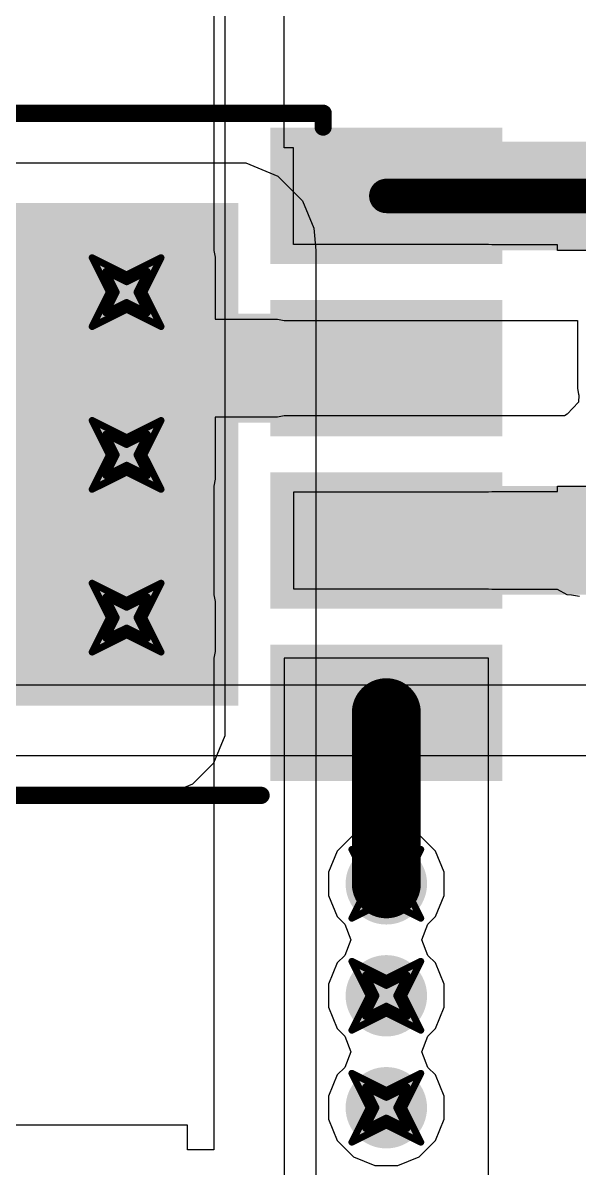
# Model space of a CAD drawing. Header units: inches. Extents: x -2 to 5376, y -4 to 5426.
# Drawn here: x 114.68 to 118.78, y 0.82 to 9.26 of the extents above; entities that cross this region are included whole.
import ezdxf

# ---------------------------------------------------------------- set-up
doc = ezdxf.new("R2010")
doc.units = ezdxf.units.IN
for name, color, linetype in [('Bottom Layer', 5, 'Continuous'), ('Drill Drawing', 1, 'Continuous'), ('Layer 1', 16, 'Continuous'), ('Layer 2', 76, 'Continuous'), ('Top Layer', 1, 'Continuous'), ('Top Overlay', 2, 'Continuous'), ('Top Paste', 8, 'Continuous'), ('Top Solder', 216, 'Continuous'), ('Via Holes', 16, 'Continuous')]:
    doc.layers.add(name, color=color, linetype=linetype)

# ---------------------------------------------------------------- blocks, each defined once
blk = doc.blocks.new('8_SO_EP__138')
at = {"layer": 'Top Layer'}
for points in [[(-1.745, 2.306), (-1.745, 1.504), (-3.25, 1.504), (-3.25, 2.306)], [(3.25, 2.306), (3.25, 1.504), (1.745, 1.504), (1.745, 2.306)], [(1.3065, 1.751), (1.3065, -1.751), (-1.3065, -1.751), (-1.3065, 1.751)], [(-1.745, 1.036), (-1.745, 0.234), (-3.25, 0.234), (-3.25, 1.036)], [(3.25, 1.036), (3.25, 0.234), (1.745, 0.234), (1.745, 1.036)], [(-1.745, -0.234), (-1.745, -1.036), (-3.25, -1.036), (-3.25, -0.234)], [(3.25, -0.234), (3.25, -1.036), (1.745, -1.036), (1.745, -0.234)], [(-1.745, -1.504), (-1.745, -2.306), (-3.25, -2.306), (-3.25, -1.504)], [(3.25, -1.504), (3.25, -2.306), (1.745, -2.306), (1.745, -1.504)]]:
    blk.add_hatch(color=1, dxfattribs=at).paths.add_polyline_path(points)
at = {"layer": 'Top Paste'}
for points in [[(-1.745, 2.306), (-1.745, 1.504), (-3.25, 1.504), (-3.25, 2.306)], [(3.25, 2.306), (3.25, 1.504), (1.745, 1.504), (1.745, 2.306)], [(1.3065, 1.751), (1.3065, -1.751), (-1.3065, -1.751), (-1.3065, 1.751)], [(-1.745, 1.036), (-1.745, 0.234), (-3.25, 0.234), (-3.25, 1.036)], [(3.25, 1.036), (3.25, 0.234), (1.745, 0.234), (1.745, 1.036)], [(-1.745, -0.234), (-1.745, -1.036), (-3.25, -1.036), (-3.25, -0.234)], [(3.25, -0.234), (3.25, -1.036), (1.745, -1.036), (1.745, -0.234)], [(-1.745, -1.504), (-1.745, -2.306), (-3.25, -2.306), (-3.25, -1.504)], [(3.25, -1.504), (3.25, -2.306), (1.745, -2.306), (1.745, -1.504)]]:
    blk.add_hatch(color=8, dxfattribs=at).paths.add_polyline_path(points)
at = {"layer": 'Top Solder'}
for points in [[(-1.6434, 2.4076), (-1.6434, 1.4024), (-3.3516, 1.4024), (-3.3516, 2.4076)], [(3.3516, 2.4076), (3.3516, 1.4024), (1.6434, 1.4024), (1.6434, 2.4076)], [(1.4081, 1.8526), (1.4081, -1.8526), (-1.4081, -1.8526), (-1.4081, 1.8526)], [(-1.6434, 1.1376), (-1.6434, 0.1324), (-3.3516, 0.1324), (-3.3516, 1.1376)], [(3.3516, 1.1376), (3.3516, 0.1324), (1.6434, 0.1324), (1.6434, 1.1376)], [(-1.6434, -0.1324), (-1.6434, -1.1376), (-3.3516, -1.1376), (-3.3516, -0.1324)], [(3.3516, -0.1324), (3.3516, -1.1376), (1.6434, -1.1376), (1.6434, -0.1324)], [(-1.6434, -1.4024), (-1.6434, -2.4076), (-3.3516, -2.4076), (-3.3516, -1.4024)], [(3.3516, -1.4024), (3.3516, -2.4076), (1.6434, -2.4076), (1.6434, -1.4024)]]:
    blk.add_hatch(color=216, dxfattribs=at).paths.add_polyline_path(points)
at = {"layer": 'Top Overlay', "const_width": 0.127}
for points in [[(-1.905, 2.413), (-1.905, 2.5146)], [(-1.905, 2.5146), (2.032, 2.5146)], [(2.032, 2.413), (2.032, 2.5146)], [(-3.5306, 2.0574), (-3.4036, 1.9304)], [(-3.5306, 1.8034), (-3.5306, 2.0574)], [(-3.5306, 1.8034), (-3.4036, 1.9304)], [(-1.6002, -2.5146), (1.5748, -2.5146)]]:
    blk.add_lwpolyline(points, dxfattribs=at)
at = {"layer": 'Top Overlay', "const_width": 0.0635}
for points in [[(-1.9367, 2.5146, 1), (-1.8733, 2.5146, 1)], [(-1.9367, 2.5146, 1), (-1.8733, 2.5146, 1)], [(2.0002, 2.5146, 1), (2.0638, 2.5146, 1)], [(2.0002, 2.5146, 1), (2.0638, 2.5146, 1)], [(-1.9367, 2.413, 1), (-1.8733, 2.413, 1)], [(2.0002, 2.413, 1), (2.0638, 2.413, 1)], [(-3.5623, 2.0574, 1), (-3.4989, 2.0574, 1)], [(-3.5623, 2.0574, 1), (-3.4989, 2.0574, 1)], [(-3.4354, 1.9304, 1), (-3.3718, 1.9304, 1)], [(-3.4354, 1.9304, 1), (-3.3718, 1.9304, 1)], [(-3.5623, 1.8034, 1), (-3.4989, 1.8034, 1)], [(-3.5623, 1.8034, 1), (-3.4989, 1.8034, 1)], [(-1.632, -2.5146, 1), (-1.5684, -2.5146, 1)], [(1.5431, -2.5146, 1), (1.6065, -2.5146, 1)]]:
    blk.add_lwpolyline(points, format="xyb", close=True, dxfattribs=at)

msp = doc.modelspace()

# ---------------------------------------------------------------- hatches: boundary and pattern name
at = {"layer": 'Bottom Layer'}
h = msp.add_hatch(color=5, dxfattribs=at)
edge = h.paths.add_edge_path()
edge.add_arc((115.443, 7.2768), 0.3, 0, 360)
h = msp.add_hatch(color=5, dxfattribs=at)
edge = h.paths.add_edge_path()
edge.add_arc((115.443, 6.0768), 0.3, 0, 360)
h = msp.add_hatch(color=5, dxfattribs=at)
edge = h.paths.add_edge_path()
edge.add_arc((115.443, 4.8768), 0.3, 0, 360)
h = msp.add_hatch(color=5, dxfattribs=at)
edge = h.paths.add_edge_path()
edge.add_arc((117.3565, 2.914), 0.3, 0, 360)
h = msp.add_hatch(color=5, dxfattribs=at)
edge = h.paths.add_edge_path()
edge.add_arc((117.3565, 2.0886), 0.3, 0, 360)
h = msp.add_hatch(color=5, dxfattribs=at)
edge = h.paths.add_edge_path()
edge.add_arc((117.3565, 1.2632), 0.3, 0, 360)
at = {"layer": 'Layer 1'}
h = msp.add_hatch(color=16, dxfattribs=at)
edge = h.paths.add_edge_path()
edge.add_arc((115.443, 7.2768), 0.3, 0, 360)
h = msp.add_hatch(color=16, dxfattribs=at)
edge = h.paths.add_edge_path()
edge.add_arc((115.443, 6.0768), 0.3, 0, 360)
h = msp.add_hatch(color=16, dxfattribs=at)
edge = h.paths.add_edge_path()
edge.add_arc((115.443, 4.8768), 0.3, 0, 360)
h = msp.add_hatch(color=16, dxfattribs=at)
edge = h.paths.add_edge_path()
edge.add_arc((117.3565, 2.914), 0.3, 0, 360)
h = msp.add_hatch(color=16, dxfattribs=at)
edge = h.paths.add_edge_path()
edge.add_arc((117.3565, 2.0886), 0.3, 0, 360)
h = msp.add_hatch(color=16, dxfattribs=at)
edge = h.paths.add_edge_path()
edge.add_arc((117.3565, 1.2632), 0.3, 0, 360)
at = {"layer": 'Layer 2'}
h = msp.add_hatch(color=76, dxfattribs=at)
edge = h.paths.add_edge_path()
edge.add_arc((115.443, 7.2768), 0.3, 0, 360)
h = msp.add_hatch(color=76, dxfattribs=at)
edge = h.paths.add_edge_path()
edge.add_arc((115.443, 6.0768), 0.3, 0, 360)
h = msp.add_hatch(color=76, dxfattribs=at)
edge = h.paths.add_edge_path()
edge.add_arc((115.443, 4.8768), 0.3, 0, 360)
h = msp.add_hatch(color=76, dxfattribs=at)
edge = h.paths.add_edge_path()
edge.add_arc((117.3565, 2.914), 0.3, 0, 360)
h = msp.add_hatch(color=76, dxfattribs=at)
edge = h.paths.add_edge_path()
edge.add_arc((117.3565, 2.0886), 0.3, 0, 360)
h = msp.add_hatch(color=76, dxfattribs=at)
edge = h.paths.add_edge_path()
edge.add_arc((117.3565, 1.2632), 0.3, 0, 360)
at = {"layer": 'Top Layer'}
for points in [[(116.604, 7.585), (119.0339, 7.585), (119.0339, 8.387), (116.604, 8.387)], [(114.859, 6.315), (118.109, 6.315), (118.109, 7.117), (114.859, 7.117)], [(116.604, 5.045), (120.4818, 5.045), (120.4818, 5.847), (116.604, 5.847)]]:
    msp.add_hatch(color=1, dxfattribs=at).paths.add_polyline_path(points)
h = msp.add_hatch(color=1, dxfattribs=at)
edge = h.paths.add_edge_path()
edge.add_arc((115.443, 7.2768), 0.3, 0, 360)
h = msp.add_hatch(color=1, dxfattribs=at)
edge = h.paths.add_edge_path()
edge.add_arc((115.443, 6.0768), 0.3, 0, 360)
h = msp.add_hatch(color=1, dxfattribs=at)
edge = h.paths.add_edge_path()
edge.add_arc((115.443, 4.8768), 0.3, 0, 360)
h = msp.add_hatch(color=1, dxfattribs=at)
edge = h.paths.add_edge_path()
edge.add_arc((117.3565, 2.914), 0.3, 0, 360)
h = msp.add_hatch(color=1, dxfattribs=at)
edge = h.paths.add_edge_path()
edge.add_arc((117.3565, 2.0886), 0.3, 0, 360)
h = msp.add_hatch(color=1, dxfattribs=at)
edge = h.paths.add_edge_path()
edge.add_arc((117.3565, 1.2632), 0.3, 0, 360)
at = {"layer": 'Via Holes'}
h = msp.add_hatch(color=7, dxfattribs=at)
edge = h.paths.add_edge_path()
edge.add_arc((115.443, 7.2768), 0.15, 0, 360)
h = msp.add_hatch(color=7, dxfattribs=at)
edge = h.paths.add_edge_path()
edge.add_arc((115.443, 6.0768), 0.15, 0, 360)
h = msp.add_hatch(color=7, dxfattribs=at)
edge = h.paths.add_edge_path()
edge.add_arc((115.443, 4.8768), 0.15, 0, 360)
h = msp.add_hatch(color=7, dxfattribs=at)
edge = h.paths.add_edge_path()
edge.add_arc((117.3565, 2.914), 0.15, 0, 360)
h = msp.add_hatch(color=7, dxfattribs=at)
edge = h.paths.add_edge_path()
edge.add_arc((117.3565, 2.0886), 0.15, 0, 360)
h = msp.add_hatch(color=7, dxfattribs=at)
edge = h.paths.add_edge_path()
edge.add_arc((117.3565, 1.2632), 0.15, 0, 360)

# ---------------------------------------------------------------- linework, layer by layer
at = {"layer": 'Bottom Layer'}
for p, q in [((114.1685, 8.2296), (116.1931, 8.2296)), ((116.1931, 8.2296), (116.3213, 8.2296)), ((116.3213, 8.2296), (116.5582, 8.1315)), ((116.5582, 8.1315), (116.7395, 7.9501)), ((116.7395, 7.9501), (116.823, 7.7486)), ((116.823, 7.7486), (116.8377, 7.585)), ((116.8377, 7.585), (116.8377, 7.585)), ((116.8377, 7.585), (116.8377, 7.585)), ((116.8377, 7.585), (116.8377, 7.585)), ((116.8377, 7.585), (116.8377, 0.5533)), ((117.2716, 3.341), (117.1146, 3.276)), ((117.4414, 3.341), (117.2716, 3.341)), ((117.5984, 3.276), (117.4414, 3.341)), ((117.1146, 3.276), (116.9945, 3.1559)), ((117.7185, 3.1559), (117.5984, 3.276)), ((116.9945, 3.1559), (116.9295, 2.9989)), ((117.7835, 2.9989), (117.7185, 3.1559)), ((116.9295, 2.9989), (116.9295, 2.8291)), ((117.7835, 2.8291), (117.7835, 2.9989)), ((116.9295, 2.8291), (116.9945, 2.6721)), ((117.7185, 2.6721), (117.7835, 2.8291)), ((116.9945, 2.6721), (117.0503, 2.6164)), ((117.6627, 2.6164), (117.7185, 2.6721)), ((117.0503, 2.6164), (117.0949, 2.5013)), ((117.6181, 2.5013), (117.6627, 2.6164)), ((117.0949, 2.5013), (117.0503, 2.3862)), ((117.6627, 2.3862), (117.6181, 2.5013)), ((117.0503, 2.3862), (116.9945, 2.3305)), ((117.7185, 2.3305), (117.6627, 2.3862)), ((116.9945, 2.3305), (116.9295, 2.1735)), ((117.7835, 2.1735), (117.7185, 2.3305)), ((116.9295, 2.1735), (116.9295, 2.0037)), ((117.7835, 2.0037), (117.7835, 2.1735)), ((116.9295, 2.0037), (116.9945, 1.8467)), ((117.7185, 1.8467), (117.7835, 2.0037)), ((116.9945, 1.8467), (117.0503, 1.791)), ((117.0503, 1.791), (117.0949, 1.6759)), ((117.6181, 1.6759), (117.6627, 1.791)), ((117.6627, 1.791), (117.7185, 1.8467)), ((117.0949, 1.6759), (117.0503, 1.5608)), ((117.6627, 1.5608), (117.6181, 1.6759)), ((117.0503, 1.5608), (116.9945, 1.5051)), ((117.7185, 1.5051), (117.6627, 1.5608)), ((116.9945, 1.5051), (116.9295, 1.3481)), ((117.7835, 1.3481), (117.7185, 1.5051)), ((116.9295, 1.3481), (116.9295, 1.1783)), ((117.7835, 1.1783), (117.7835, 1.3481)), ((116.9295, 1.1783), (116.9945, 1.0213)), ((117.7185, 1.0213), (117.7835, 1.1783)), ((116.9945, 1.0213), (117.1146, 0.9012)), ((117.5984, 0.9012), (117.7185, 1.0213)), ((117.1146, 0.9012), (117.2716, 0.8362)), ((117.4414, 0.8362), (117.5984, 0.9012)), ((117.2716, 0.8362), (117.4414, 0.8362))]:
    msp.add_line(p, q, dxfattribs=at)
at = {"layer": 'Drill Drawing', "const_width": 0.0508}
for points in [[(115.189, 7.5308), (115.443, 7.4038)], [(115.189, 7.5308), (115.316, 7.2768)], [(115.443, 7.4038), (115.697, 7.5308)], [(115.57, 7.2768), (115.697, 7.5308)], [(115.2906, 7.4292), (115.443, 7.353)], [(115.2906, 7.4292), (115.3668, 7.2768)], [(115.443, 7.353), (115.5954, 7.4292)], [(115.5192, 7.2768), (115.5954, 7.4292)], [(115.189, 7.0228), (115.316, 7.2768)], [(115.2906, 7.1244), (115.3668, 7.2768)], [(115.5192, 7.2768), (115.5954, 7.1244)], [(115.57, 7.2768), (115.697, 7.0228)], [(115.2906, 7.1244), (115.443, 7.2006)], [(115.443, 7.2006), (115.5954, 7.1244)], [(115.189, 7.0228), (115.443, 7.1498)], [(115.443, 7.1498), (115.697, 7.0228)], [(115.189, 6.3308), (115.443, 6.2038)], [(115.189, 6.3308), (115.316, 6.0768)], [(115.443, 6.2038), (115.697, 6.3308)], [(115.57, 6.0768), (115.697, 6.3308)], [(115.2906, 6.2292), (115.443, 6.153)], [(115.2906, 6.2292), (115.3668, 6.0768)], [(115.443, 6.153), (115.5954, 6.2292)], [(115.5192, 6.0768), (115.5954, 6.2292)], [(115.189, 5.8228), (115.316, 6.0768)], [(115.2906, 5.9244), (115.3668, 6.0768)], [(115.5192, 6.0768), (115.5954, 5.9244)], [(115.57, 6.0768), (115.697, 5.8228)], [(115.2906, 5.9244), (115.443, 6.0006)], [(115.443, 6.0006), (115.5954, 5.9244)], [(115.189, 5.8228), (115.443, 5.9498)], [(115.443, 5.9498), (115.697, 5.8228)], [(115.189, 5.1308), (115.443, 5.0038)], [(115.189, 5.1308), (115.316, 4.8768)], [(115.443, 5.0038), (115.697, 5.1308)], [(115.57, 4.8768), (115.697, 5.1308)], [(115.2906, 5.0292), (115.443, 4.953)], [(115.2906, 5.0292), (115.3668, 4.8768)], [(115.443, 4.953), (115.5954, 5.0292)], [(115.5192, 4.8768), (115.5954, 5.0292)], [(115.189, 4.6228), (115.316, 4.8768)], [(115.2906, 4.7244), (115.3668, 4.8768)], [(115.5192, 4.8768), (115.5954, 4.7244)], [(115.57, 4.8768), (115.697, 4.6228)], [(115.2906, 4.7244), (115.443, 4.8006)], [(115.443, 4.8006), (115.5954, 4.7244)], [(115.189, 4.6228), (115.443, 4.7498)], [(115.443, 4.7498), (115.697, 4.6228)], [(117.1025, 3.168), (117.3565, 3.041)], [(117.1025, 3.168), (117.2295, 2.914)], [(117.3565, 3.041), (117.6105, 3.168)], [(117.4835, 2.914), (117.6105, 3.168)], [(117.2041, 3.0664), (117.3565, 2.9902)], [(117.2041, 3.0664), (117.2803, 2.914)], [(117.3565, 2.9902), (117.5089, 3.0664)], [(117.4327, 2.914), (117.5089, 3.0664)], [(117.1025, 2.66), (117.2295, 2.914)], [(117.2041, 2.7616), (117.2803, 2.914)], [(117.4327, 2.914), (117.5089, 2.7616)], [(117.4835, 2.914), (117.6105, 2.66)], [(117.1025, 2.66), (117.3565, 2.787)], [(117.2041, 2.7616), (117.3565, 2.8378)], [(117.3565, 2.8378), (117.5089, 2.7616)], [(117.3565, 2.787), (117.6105, 2.66)], [(117.1025, 2.3426), (117.3565, 2.2156)], [(117.1025, 2.3426), (117.2295, 2.0886)], [(117.3565, 2.2156), (117.6105, 2.3426)], [(117.4835, 2.0886), (117.6105, 2.3426)], [(117.2041, 2.241), (117.3565, 2.1648)], [(117.2041, 2.241), (117.2803, 2.0886)], [(117.3565, 2.1648), (117.5089, 2.241)], [(117.4327, 2.0886), (117.5089, 2.241)], [(117.1025, 1.8346), (117.2295, 2.0886)], [(117.2041, 1.9362), (117.2803, 2.0886)], [(117.4327, 2.0886), (117.5089, 1.9362)], [(117.4835, 2.0886), (117.6105, 1.8346)], [(117.2041, 1.9362), (117.3565, 2.0124)], [(117.3565, 2.0124), (117.5089, 1.9362)], [(117.1025, 1.8346), (117.3565, 1.9616)], [(117.3565, 1.9616), (117.6105, 1.8346)], [(117.1025, 1.5172), (117.3565, 1.3902)], [(117.1025, 1.5172), (117.2295, 1.2632)], [(117.3565, 1.3902), (117.6105, 1.5172)], [(117.4835, 1.2632), (117.6105, 1.5172)], [(117.2041, 1.4156), (117.3565, 1.3394)], [(117.2041, 1.4156), (117.2803, 1.2632)], [(117.3565, 1.3394), (117.5089, 1.4156)], [(117.4327, 1.2632), (117.5089, 1.4156)], [(117.1025, 1.0092), (117.2295, 1.2632)], [(117.2041, 1.1108), (117.2803, 1.2632)], [(117.4327, 1.2632), (117.5089, 1.1108)], [(117.4835, 1.2632), (117.6105, 1.0092)], [(117.2041, 1.1108), (117.3565, 1.187)], [(117.3565, 1.187), (117.5089, 1.1108)], [(117.1025, 1.0092), (117.3565, 1.1362)], [(117.3565, 1.1362), (117.6105, 1.0092)]]:
    msp.add_lwpolyline(points, dxfattribs=at)
at = {"layer": 'Drill Drawing', "const_width": 0.0254}
for points in [[(115.1763, 7.5308, 1), (115.2017, 7.5308, 1)], [(115.1763, 7.5308, 1), (115.2017, 7.5308, 1)], [(115.6843, 7.5308, 1), (115.7097, 7.5308, 1)], [(115.6843, 7.5308, 1), (115.7097, 7.5308, 1)], [(115.2779, 7.4292, 1), (115.3033, 7.4292, 1)], [(115.2779, 7.4292, 1), (115.3033, 7.4292, 1)], [(115.5827, 7.4292, 1), (115.6081, 7.4292, 1)], [(115.5827, 7.4292, 1), (115.6081, 7.4292, 1)], [(115.4303, 7.4038, 1), (115.4557, 7.4038, 1)], [(115.4303, 7.4038, 1), (115.4557, 7.4038, 1)], [(115.4303, 7.353, 1), (115.4557, 7.353, 1)], [(115.4303, 7.353, 1), (115.4557, 7.353, 1)], [(115.3033, 7.2768, 1), (115.3287, 7.2768, 1)], [(115.3033, 7.2768, 1), (115.3287, 7.2768, 1)], [(115.3541, 7.2768, 1), (115.3795, 7.2768, 1)], [(115.3541, 7.2768, 1), (115.3795, 7.2768, 1)], [(115.5065, 7.2768, 1), (115.5319, 7.2768, 1)], [(115.5065, 7.2768, 1), (115.5319, 7.2768, 1)], [(115.5573, 7.2768, 1), (115.5827, 7.2768, 1)], [(115.5573, 7.2768, 1), (115.5827, 7.2768, 1)], [(115.4303, 7.2006, 1), (115.4557, 7.2006, 1)], [(115.4303, 7.2006, 1), (115.4557, 7.2006, 1)], [(115.2779, 7.1244, 1), (115.3033, 7.1244, 1)], [(115.2779, 7.1244, 1), (115.3033, 7.1244, 1)], [(115.4303, 7.1498, 1), (115.4557, 7.1498, 1)], [(115.4303, 7.1498, 1), (115.4557, 7.1498, 1)], [(115.5827, 7.1244, 1), (115.6081, 7.1244, 1)], [(115.5827, 7.1244, 1), (115.6081, 7.1244, 1)], [(115.1763, 7.0228, 1), (115.2017, 7.0228, 1)], [(115.1763, 7.0228, 1), (115.2017, 7.0228, 1)], [(115.6843, 7.0228, 1), (115.7097, 7.0228, 1)], [(115.6843, 7.0228, 1), (115.7097, 7.0228, 1)], [(115.1763, 6.3308, 1), (115.2017, 6.3308, 1)], [(115.1763, 6.3308, 1), (115.2017, 6.3308, 1)], [(115.6843, 6.3308, 1), (115.7097, 6.3308, 1)], [(115.6843, 6.3308, 1), (115.7097, 6.3308, 1)], [(115.2779, 6.2292, 1), (115.3033, 6.2292, 1)], [(115.2779, 6.2292, 1), (115.3033, 6.2292, 1)], [(115.5827, 6.2292, 1), (115.6081, 6.2292, 1)], [(115.5827, 6.2292, 1), (115.6081, 6.2292, 1)], [(115.4303, 6.2038, 1), (115.4557, 6.2038, 1)], [(115.4303, 6.2038, 1), (115.4557, 6.2038, 1)], [(115.4303, 6.153, 1), (115.4557, 6.153, 1)], [(115.4303, 6.153, 1), (115.4557, 6.153, 1)], [(115.3033, 6.0768, 1), (115.3287, 6.0768, 1)], [(115.3033, 6.0768, 1), (115.3287, 6.0768, 1)], [(115.3541, 6.0768, 1), (115.3795, 6.0768, 1)], [(115.3541, 6.0768, 1), (115.3795, 6.0768, 1)], [(115.5065, 6.0768, 1), (115.5319, 6.0768, 1)], [(115.5065, 6.0768, 1), (115.5319, 6.0768, 1)], [(115.5573, 6.0768, 1), (115.5827, 6.0768, 1)], [(115.5573, 6.0768, 1), (115.5827, 6.0768, 1)], [(115.4303, 6.0006, 1), (115.4557, 6.0006, 1)], [(115.4303, 6.0006, 1), (115.4557, 6.0006, 1)], [(115.2779, 5.9244, 1), (115.3033, 5.9244, 1)], [(115.2779, 5.9244, 1), (115.3033, 5.9244, 1)], [(115.4303, 5.9498, 1), (115.4557, 5.9498, 1)], [(115.4303, 5.9498, 1), (115.4557, 5.9498, 1)], [(115.5827, 5.9244, 1), (115.6081, 5.9244, 1)], [(115.5827, 5.9244, 1), (115.6081, 5.9244, 1)], [(115.1763, 5.8228, 1), (115.2017, 5.8228, 1)], [(115.1763, 5.8228, 1), (115.2017, 5.8228, 1)], [(115.6843, 5.8228, 1), (115.7097, 5.8228, 1)], [(115.6843, 5.8228, 1), (115.7097, 5.8228, 1)], [(115.1763, 5.1308, 1), (115.2017, 5.1308, 1)], [(115.1763, 5.1308, 1), (115.2017, 5.1308, 1)], [(115.6843, 5.1308, 1), (115.7097, 5.1308, 1)], [(115.6843, 5.1308, 1), (115.7097, 5.1308, 1)], [(115.2779, 5.0292, 1), (115.3033, 5.0292, 1)], [(115.2779, 5.0292, 1), (115.3033, 5.0292, 1)], [(115.4303, 5.0038, 1), (115.4557, 5.0038, 1)], [(115.4303, 5.0038, 1), (115.4557, 5.0038, 1)], [(115.5827, 5.0292, 1), (115.6081, 5.0292, 1)], [(115.5827, 5.0292, 1), (115.6081, 5.0292, 1)], [(115.3033, 4.8768, 1), (115.3287, 4.8768, 1)], [(115.3033, 4.8768, 1), (115.3287, 4.8768, 1)], [(115.3541, 4.8768, 1), (115.3795, 4.8768, 1)], [(115.3541, 4.8768, 1), (115.3795, 4.8768, 1)], [(115.4303, 4.953, 1), (115.4557, 4.953, 1)], [(115.4303, 4.953, 1), (115.4557, 4.953, 1)], [(115.5065, 4.8768, 1), (115.5319, 4.8768, 1)], [(115.5065, 4.8768, 1), (115.5319, 4.8768, 1)], [(115.5573, 4.8768, 1), (115.5827, 4.8768, 1)], [(115.5573, 4.8768, 1), (115.5827, 4.8768, 1)], [(115.4303, 4.8006, 1), (115.4557, 4.8006, 1)], [(115.4303, 4.8006, 1), (115.4557, 4.8006, 1)], [(115.2779, 4.7244, 1), (115.3033, 4.7244, 1)], [(115.2779, 4.7244, 1), (115.3033, 4.7244, 1)], [(115.4303, 4.7498, 1), (115.4557, 4.7498, 1)], [(115.4303, 4.7498, 1), (115.4557, 4.7498, 1)], [(115.5827, 4.7244, 1), (115.6081, 4.7244, 1)], [(115.5827, 4.7244, 1), (115.6081, 4.7244, 1)], [(115.1763, 4.6228, 1), (115.2017, 4.6228, 1)], [(115.1763, 4.6228, 1), (115.2017, 4.6228, 1)], [(115.6843, 4.6228, 1), (115.7097, 4.6228, 1)], [(115.6843, 4.6228, 1), (115.7097, 4.6228, 1)], [(117.0898, 3.168, 1), (117.1152, 3.168, 1)], [(117.0898, 3.168, 1), (117.1152, 3.168, 1)], [(117.5978, 3.168, 1), (117.6232, 3.168, 1)], [(117.5978, 3.168, 1), (117.6232, 3.168, 1)], [(117.1914, 3.0664, 1), (117.2168, 3.0664, 1)], [(117.1914, 3.0664, 1), (117.2168, 3.0664, 1)], [(117.3438, 3.041, 1), (117.3692, 3.041, 1)], [(117.3438, 3.041, 1), (117.3692, 3.041, 1)], [(117.4962, 3.0664, 1), (117.5216, 3.0664, 1)], [(117.4962, 3.0664, 1), (117.5216, 3.0664, 1)], [(117.3438, 2.9902, 1), (117.3692, 2.9902, 1)], [(117.3438, 2.9902, 1), (117.3692, 2.9902, 1)], [(117.2168, 2.914, 1), (117.2422, 2.914, 1)], [(117.2168, 2.914, 1), (117.2422, 2.914, 1)], [(117.2676, 2.914, 1), (117.293, 2.914, 1)], [(117.2676, 2.914, 1), (117.293, 2.914, 1)], [(117.42, 2.914, 1), (117.4454, 2.914, 1)], [(117.42, 2.914, 1), (117.4454, 2.914, 1)], [(117.4708, 2.914, 1), (117.4962, 2.914, 1)], [(117.4708, 2.914, 1), (117.4962, 2.914, 1)], [(117.1914, 2.7616, 1), (117.2168, 2.7616, 1)], [(117.1914, 2.7616, 1), (117.2168, 2.7616, 1)], [(117.3438, 2.8378, 1), (117.3692, 2.8378, 1)], [(117.3438, 2.8378, 1), (117.3692, 2.8378, 1)], [(117.3438, 2.787, 1), (117.3692, 2.787, 1)], [(117.3438, 2.787, 1), (117.3692, 2.787, 1)], [(117.4962, 2.7616, 1), (117.5216, 2.7616, 1)], [(117.4962, 2.7616, 1), (117.5216, 2.7616, 1)], [(117.0898, 2.66, 1), (117.1152, 2.66, 1)], [(117.0898, 2.66, 1), (117.1152, 2.66, 1)], [(117.5978, 2.66, 1), (117.6232, 2.66, 1)], [(117.5978, 2.66, 1), (117.6232, 2.66, 1)], [(117.0898, 2.3426, 1), (117.1152, 2.3426, 1)], [(117.0898, 2.3426, 1), (117.1152, 2.3426, 1)], [(117.5978, 2.3426, 1), (117.6232, 2.3426, 1)], [(117.5978, 2.3426, 1), (117.6232, 2.3426, 1)], [(117.1914, 2.241, 1), (117.2168, 2.241, 1)], [(117.1914, 2.241, 1), (117.2168, 2.241, 1)], [(117.3438, 2.2156, 1), (117.3692, 2.2156, 1)], [(117.3438, 2.2156, 1), (117.3692, 2.2156, 1)], [(117.4962, 2.241, 1), (117.5216, 2.241, 1)], [(117.4962, 2.241, 1), (117.5216, 2.241, 1)], [(117.2168, 2.0886, 1), (117.2422, 2.0886, 1)], [(117.2168, 2.0886, 1), (117.2422, 2.0886, 1)], [(117.2676, 2.0886, 1), (117.293, 2.0886, 1)], [(117.2676, 2.0886, 1), (117.293, 2.0886, 1)], [(117.3438, 2.1648, 1), (117.3692, 2.1648, 1)], [(117.3438, 2.1648, 1), (117.3692, 2.1648, 1)], [(117.42, 2.0886, 1), (117.4454, 2.0886, 1)], [(117.42, 2.0886, 1), (117.4454, 2.0886, 1)], [(117.4708, 2.0886, 1), (117.4962, 2.0886, 1)], [(117.4708, 2.0886, 1), (117.4962, 2.0886, 1)], [(117.3438, 2.0124, 1), (117.3692, 2.0124, 1)], [(117.3438, 2.0124, 1), (117.3692, 2.0124, 1)], [(117.1914, 1.9362, 1), (117.2168, 1.9362, 1)], [(117.1914, 1.9362, 1), (117.2168, 1.9362, 1)], [(117.3438, 1.9616, 1), (117.3692, 1.9616, 1)], [(117.3438, 1.9616, 1), (117.3692, 1.9616, 1)], [(117.4962, 1.9362, 1), (117.5216, 1.9362, 1)], [(117.4962, 1.9362, 1), (117.5216, 1.9362, 1)], [(117.0898, 1.8346, 1), (117.1152, 1.8346, 1)], [(117.0898, 1.8346, 1), (117.1152, 1.8346, 1)], [(117.5978, 1.8346, 1), (117.6232, 1.8346, 1)], [(117.5978, 1.8346, 1), (117.6232, 1.8346, 1)], [(117.0898, 1.5172, 1), (117.1152, 1.5172, 1)], [(117.0898, 1.5172, 1), (117.1152, 1.5172, 1)], [(117.5978, 1.5172, 1), (117.6232, 1.5172, 1)], [(117.5978, 1.5172, 1), (117.6232, 1.5172, 1)], [(117.1914, 1.4156, 1), (117.2168, 1.4156, 1)], [(117.1914, 1.4156, 1), (117.2168, 1.4156, 1)], [(117.4962, 1.4156, 1), (117.5216, 1.4156, 1)], [(117.4962, 1.4156, 1), (117.5216, 1.4156, 1)], [(117.3438, 1.3902, 1), (117.3692, 1.3902, 1)], [(117.3438, 1.3902, 1), (117.3692, 1.3902, 1)], [(117.3438, 1.3394, 1), (117.3692, 1.3394, 1)], [(117.3438, 1.3394, 1), (117.3692, 1.3394, 1)], [(117.2168, 1.2632, 1), (117.2422, 1.2632, 1)], [(117.2168, 1.2632, 1), (117.2422, 1.2632, 1)], [(117.2676, 1.2632, 1), (117.293, 1.2632, 1)], [(117.2676, 1.2632, 1), (117.293, 1.2632, 1)], [(117.42, 1.2632, 1), (117.4454, 1.2632, 1)], [(117.42, 1.2632, 1), (117.4454, 1.2632, 1)], [(117.4708, 1.2632, 1), (117.4962, 1.2632, 1)], [(117.4708, 1.2632, 1), (117.4962, 1.2632, 1)], [(117.3438, 1.187, 1), (117.3692, 1.187, 1)], [(117.3438, 1.187, 1), (117.3692, 1.187, 1)], [(117.1914, 1.1108, 1), (117.2168, 1.1108, 1)], [(117.1914, 1.1108, 1), (117.2168, 1.1108, 1)], [(117.3438, 1.1362, 1), (117.3692, 1.1362, 1)], [(117.3438, 1.1362, 1), (117.3692, 1.1362, 1)], [(117.4962, 1.1108, 1), (117.5216, 1.1108, 1)], [(117.4962, 1.1108, 1), (117.5216, 1.1108, 1)], [(117.0898, 1.0092, 1), (117.1152, 1.0092, 1)], [(117.0898, 1.0092, 1), (117.1152, 1.0092, 1)], [(117.5978, 1.0092, 1), (117.6232, 1.0092, 1)], [(117.5978, 1.0092, 1), (117.6232, 1.0092, 1)]]:
    msp.add_lwpolyline(points, format="xyb", close=True, dxfattribs=at)
at = {"layer": 'Layer 1'}
for p, q in [((117.2716, 3.341), (117.1146, 3.276)), ((117.4414, 3.341), (117.2716, 3.341)), ((117.5984, 3.276), (117.4414, 3.341)), ((117.1146, 3.276), (116.9945, 3.1559)), ((117.7185, 3.1559), (117.5984, 3.276)), ((116.9945, 3.1559), (116.9295, 2.9989)), ((117.7835, 2.9989), (117.7185, 3.1559)), ((116.9295, 2.9989), (116.9295, 2.8291)), ((117.7835, 2.8291), (117.7835, 2.9989)), ((116.9295, 2.8291), (116.9945, 2.6721)), ((117.7185, 2.6721), (117.7835, 2.8291)), ((116.9945, 2.6721), (117.0503, 2.6164)), ((117.6627, 2.6164), (117.7185, 2.6721)), ((117.0503, 2.6164), (117.0949, 2.5013)), ((117.6181, 2.5013), (117.6627, 2.6164)), ((117.0949, 2.5013), (117.0503, 2.3862)), ((117.6627, 2.3862), (117.6181, 2.5013)), ((117.0503, 2.3862), (116.9945, 2.3305)), ((117.7185, 2.3305), (117.6627, 2.3862)), ((116.9945, 2.3305), (116.9295, 2.1735)), ((117.7835, 2.1735), (117.7185, 2.3305)), ((116.9295, 2.1735), (116.9295, 2.0037)), ((117.7835, 2.0037), (117.7835, 2.1735)), ((116.9295, 2.0037), (116.9945, 1.8467)), ((117.7185, 1.8467), (117.7835, 2.0037)), ((116.9945, 1.8467), (117.0503, 1.791)), ((117.0503, 1.791), (117.0949, 1.6759)), ((117.6181, 1.6759), (117.6627, 1.791)), ((117.6627, 1.791), (117.7185, 1.8467)), ((117.0949, 1.6759), (117.0503, 1.5608)), ((117.6627, 1.5608), (117.6181, 1.6759)), ((117.0503, 1.5608), (116.9945, 1.5051)), ((117.7185, 1.5051), (117.6627, 1.5608)), ((116.9945, 1.5051), (116.9295, 1.3481)), ((117.7835, 1.3481), (117.7185, 1.5051)), ((116.9295, 1.3481), (116.9295, 1.1783)), ((117.7835, 1.1783), (117.7835, 1.3481)), ((116.9295, 1.1783), (116.9945, 1.0213)), ((117.7185, 1.0213), (117.7835, 1.1783)), ((116.9945, 1.0213), (117.1146, 0.9012)), ((117.5984, 0.9012), (117.7185, 1.0213)), ((117.1146, 0.9012), (117.2716, 0.8362)), ((117.4414, 0.8362), (117.5984, 0.9012)), ((117.2716, 0.8362), (117.4414, 0.8362))]:
    msp.add_line(p, q, dxfattribs=at)
at = {"layer": 'Layer 2'}
for p, q in [((122.6435, 4.3788), (114.0384, 4.3788)), ((114.0268, 3.8608), (122.6562, 3.8608))]:
    msp.add_line(p, q, dxfattribs=at)
at = {"layer": 'Top Layer'}
for p, q in [((116.1655, 11.8273), (116.1655, 4.3317)), ((116.086, 9.9359), (116.086, 8.387)), ((116.604, 8.34), (116.604, 9.936)), ((116.086, 8.387), (116.086, 7.585)), ((116.6735, 8.34), (116.604, 8.34)), ((116.6735, 7.6275), (116.6735, 8.34)), ((118.109, 7.6275), (116.6735, 7.6275)), ((118.134, 7.625), (118.109, 7.6275)), ((118.617, 7.625), (118.134, 7.625)), ((118.617, 7.585), (118.617, 7.625)), ((116.086, 7.585), (116.096, 7.535)), ((116.096, 7.535), (116.096, 7.077)), ((119.0339, 7.585), (118.617, 7.585)), ((116.096, 7.077), (116.554, 7.077)), ((116.554, 7.077), (116.604, 7.0671)), ((116.604, 7.0671), (118.764, 7.0671)), ((118.764, 7.0671), (118.764, 6.587)), ((118.764, 6.587), (118.7639, 6.5673)), ((118.7639, 6.5673), (118.7721, 6.5242)), ((118.7721, 6.5242), (118.7721, 6.5239)), ((118.7721, 6.5239), (118.7735, 6.5164)), ((118.7735, 6.5164), (118.7732, 6.4658)), ((118.7732, 6.4658), (118.6896, 6.3761)), ((116.554, 6.355), (116.096, 6.355)), ((116.096, 6.355), (116.096, 5.897)), ((116.604, 6.365), (116.554, 6.355)), ((118.668, 6.365), (116.604, 6.365)), ((118.6896, 6.3761), (118.668, 6.365)), ((116.096, 5.897), (116.086, 5.847)), ((116.086, 5.847), (116.086, 5.045)), ((118.617, 5.847), (122.0928, 5.847)), ((118.617, 5.807), (118.617, 5.847)), ((116.6759, 5.0875), (116.6759, 5.8045)), ((116.6759, 5.8045), (118.109, 5.8045)), ((118.109, 5.8045), (118.134, 5.807)), ((118.134, 5.807), (118.617, 5.807)), ((118.109, 5.0875), (116.6759, 5.0875)), ((118.134, 5.085), (118.109, 5.0875)), ((118.5692, 5.085), (118.134, 5.085)), ((118.617, 5.085), (118.5692, 5.085)), ((118.6897, 5.045), (118.617, 5.085)), ((116.086, 5.045), (116.096, 4.995)), ((116.096, 4.995), (116.096, 4.627)), ((118.72, 5.0435), (118.6897, 5.045)), ((118.6897, 5.045), (118.6897, 5.045)), ((118.6897, 5.045), (118.6897, 5.045)), ((118.7795, 5.0317), (118.72, 5.0435)), ((116.096, 4.627), (116.086, 4.577)), ((116.086, 4.577), (116.086, 0.9525)), ((116.604, 4.577), (116.604, -0.4237)), ((118.109, 4.577), (116.604, 4.577)), ((116.604, 4.577), (116.604, 4.577)), ((118.109, -0.373), (118.109, 4.577)), ((116.1655, 4.3317), (116.1655, 4.0055)), ((116.1655, 4.0055), (116.0821, 3.804)), ((116.0821, 3.804), (115.9278, 3.6498)), ((115.9278, 3.6498), (115.7264, 3.5664)), ((115.6173, 3.5664), (114.0151, 3.5664)), ((115.7264, 3.5664), (115.6173, 3.5664)), ((115.8907, 1.135), (113.1301, 1.135)), ((115.8907, 0.9525), (115.8907, 1.135)), ((116.086, 0.9525), (115.8907, 0.9525))]:
    msp.add_line(p, q, dxfattribs=at)
for points, const_width in [([(117.3565, 7.986), (119.2819, 7.986)], 0.254), ([(117.3565, 2.914), (117.3565, 4.176)], 0.508)]:
    msp.add_lwpolyline(points, dxfattribs=dict(at, const_width=const_width))
for points, const_width in [([(117.293, 7.986, 1), (117.42, 7.986, 1)], 0.127), ([(117.2295, 4.176, 1), (117.4835, 4.176, 1)], 0.254), ([(117.2295, 2.914, 1), (117.4835, 2.914, 1)], 0.254)]:
    msp.add_lwpolyline(points, format="xyb", close=True, dxfattribs=dict(at, const_width=const_width))

# ---------------------------------------------------------------- block references
msp.add_blockref('8_SO_EP__138', (114.859, 6.081))

doc.saveas('drawing.dxf')
